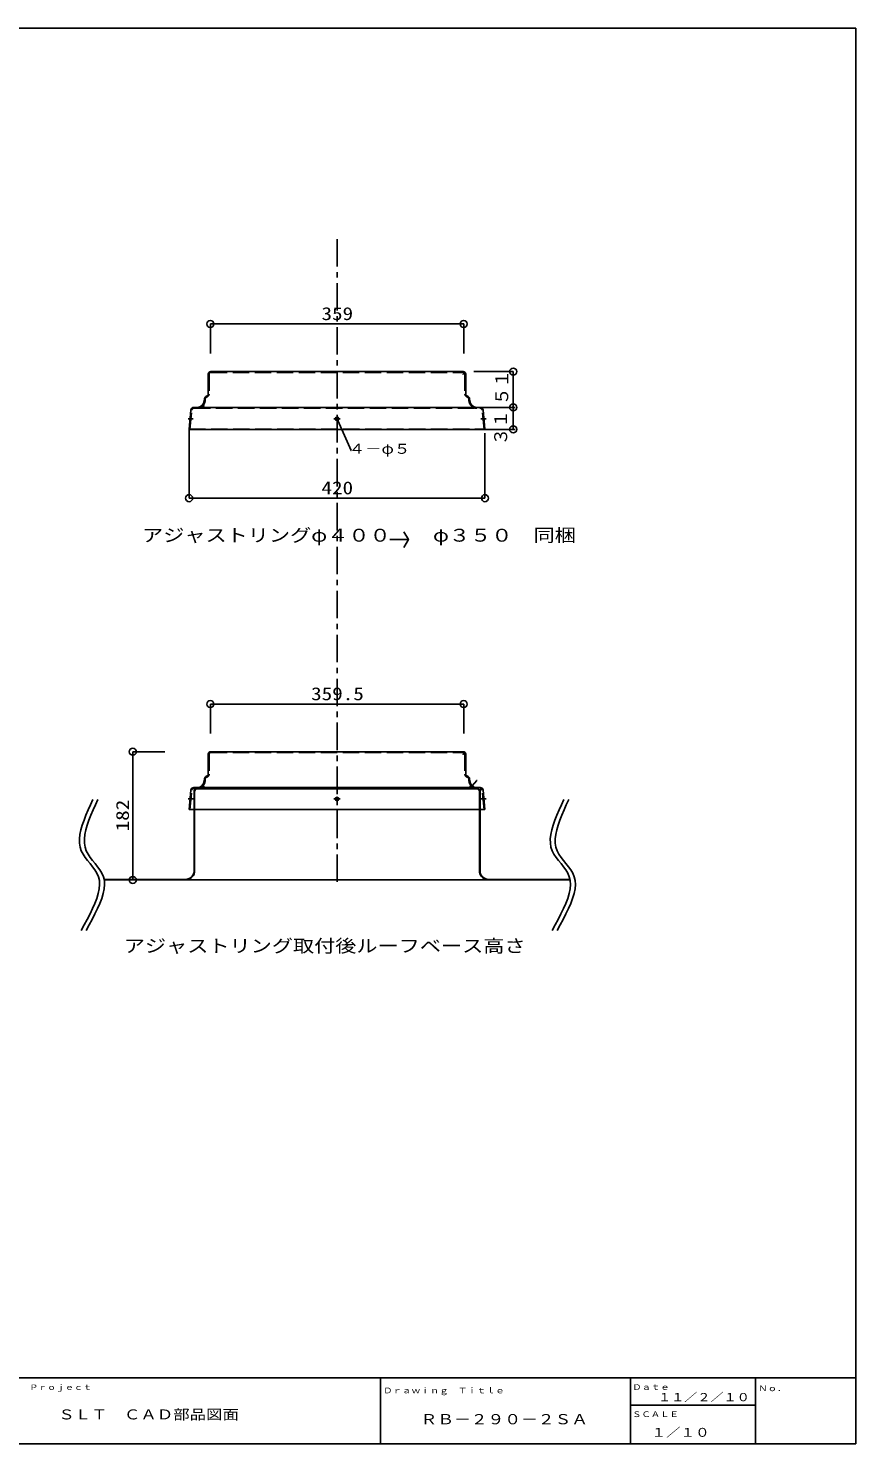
# Model space of a CAD drawing. Units: millimetres at full size. Extents: x -1447 to 1447, y -1005 to 1005.
# Drawn here: x 273 to 1447, y -1005 to 1005 of the extents above; entities that cross this region are included whole.
import ezdxf
from ezdxf.enums import TextEntityAlignment as Align

# ---------------------------------------------------------------- set-up
doc = ezdxf.new("R2010")
doc.units = ezdxf.units.MM
doc.header["$LTSCALE"] = 7.8
doc.linetypes.add('CHAIN1', pattern=[8, 5, -1, 1, -1])
doc.linetypes.add('DASHED3', pattern=[4, 3, -1])
doc.layers.add('0-1___', color=134, linetype='Continuous')
doc.layers.add('F-F', color=134, linetype='Continuous')
doc.styles.add('ＭＳ ゴシック', font='')
doc.styles.get('ＭＳ ゴシック').set_extended_font_data('MS Gothic')

msp = doc.modelspace()

# ---------------------------------------------------------------- linework, layer by layer
at = {"layer": '0-1___', "color": 3}
for p, q in [((-1396.925, -911.252), (1446.625, -911.252)), ((772.125, -911.252), (772.125, -1003.282)), ((1304.625, -911.252), (1304.625, -1003.282))]:
    msp.add_line(p, q, dxfattribs=at)
at = {"layer": '0-1___'}
for p, q in [((1127.125, -911.252), (1127.125, -1003.282)), ((1127.125, -950.167), (1304.625, -950.167))]:
    msp.add_line(p, q, dxfattribs=at)
at = {"layer": '0-1___', "color": 3}
msp.add_lwpolyline([(-1446.625, 1004.65), (1446.625, 1004.65), (1446.625, -1004.65), (-1446.625, -1004.65)], close=True, dxfattribs=at)
msp.add_lwpolyline([(-1446.625, -911.252), (1446.625, -911.252), (1446.625, -1003.282)], dxfattribs=at)
at = {"layer": 'F-F', "color": 7, "linetype": 'CHAIN1'}
msp.add_line((710.645, -207.238), (710.645, 711.481), dxfattribs=at)
at = {"layer": 'F-F', "color": 4}
for p, q in [((530.895, 543.143), (530.895, 584.931)), ((530.895, 584.931), (890.395, 584.931)), ((890.395, 543.143), (890.395, 584.931)), ((960.645, 517.297), (904.857, 517.297)), ((960.645, 517.297), (960.645, 466.497)), ((913.694, 466.497), (963.645, 466.497)), ((960.645, 466.497), (960.645, 435.297)), ((500.754, 435.413), (500.754, 337.624)), ((913.694, 435.297), (963.645, 435.297)), ((920.536, 429.78), (920.536, 337.624)), ((500.754, 337.624), (920.536, 337.624)), ((530.895, 3.535), (530.895, 45.324)), ((530.895, 45.324), (890.395, 45.324)), ((890.395, 3.535), (890.395, 45.324)), ((466.157, -22.311), (420.889, -22.311)), ((420.889, -204.311), (420.889, -22.311)), ((511.522, -74.311), (909.768, -74.311)), ((511.522, -75.039), (909.768, -75.039)), ((489.364, -204.311), (420.889, -204.311)), ((495.256, -204.311), (926.034, -204.311))]:
    msp.add_line(p, q, dxfattribs=at)
at = {"layer": 'F-F'}
for p, q in [((527.895, 513.597), (527.895, 485.297)), ((710.645, 517.297), (531.595, 517.297)), ((710.645, 517.297), (889.695, 517.297)), ((889.695, 513.597), (891.463, 515.365)), ((893.395, 513.597), (893.395, 485.297)), ((500.754, 435.413), (503.416, 462.705)), ((913.694, 466.497), (507.596, 466.497)), ((522.21, 475.526), (522.523, 478.735)), ((899.08, 475.526), (898.767, 478.735)), ((920.536, 435.413), (917.874, 462.705)), ((711.601, 447.986), (711.494, 447.937)), ((711.658, 448.011), (730.645, 405.18)), ((500.754, 435.413), (501.948, 435.297)), ((501.948, 435.297), (710.645, 435.297)), ((710.645, 435.297), (919.342, 435.297)), ((920.536, 435.413), (919.342, 435.297)), ((730.707, 405.18), (730.825, 405.18)), ((811.985, 278.79), (805.485, 267.53)), ((527.895, -26.011), (527.895, -54.311)), ((710.645, -22.311), (531.595, -22.311)), ((710.645, -22.311), (889.695, -22.311)), ((889.695, -26.011), (891.463, -24.243)), ((889.695, -26.011), (891.463, -24.243)), ((893.395, -26.011), (893.395, -54.311)), ((500.754, -104.194), (503.416, -76.903)), ((913.694, -73.111), (507.596, -73.111)), ((507.712, -86.833), (507.712, -78.967)), ((508.423, -95.647), (508.423, -78.967)), ((508.423, -193.446), (508.423, -78.967)), ((511.522, -74.311), (511.522, -75.039)), ((522.21, -64.082), (522.523, -60.872)), ((899.08, -64.082), (898.767, -60.872)), ((909.033, -63.111), (902.314, -70.517)), ((909.033, -63.111), (902.314, -70.517)), ((909.768, -74.311), (909.768, -75.039)), ((912.867, -193.446), (912.867, -78.957)), ((912.867, -95.647), (912.867, -78.967)), ((913.578, -86.833), (913.578, -78.967)), ((913.694, -77.311), (915.709, -75.089)), ((913.694, -77.311), (915.709, -75.089)), ((920.536, -104.194), (917.874, -76.903)), ((507.712, -95.647), (507.712, -86.541)), ((507.712, -193.377), (507.712, -86.541)), ((913.578, -95.647), (913.578, -86.541)), ((913.578, -193.377), (913.578, -86.541)), ((500.754, -104.194), (501.948, -104.311)), ((501.948, -104.311), (710.645, -104.311)), ((710.645, -104.311), (919.342, -104.311)), ((920.536, -104.194), (919.342, -104.311)), ((381.86, -203.6), (495.256, -203.6)), ((381.86, -204.311), (495.256, -204.311)), ((1041.481, -203.6), (926.034, -203.6)), ((1041.481, -204.311), (926.034, -204.311))]:
    msp.add_line(p, q, dxfattribs=at)
at = {"layer": 'F-F', "linetype": 'DASHED3'}
for p, q in [((529.095, 513.597), (529.095, 485.297)), ((531.595, 516.097), (889.695, 516.097)), ((531.895, 517.297), (531.895, 516.097)), ((889.395, 517.297), (889.395, 516.097)), ((892.195, 513.597), (892.195, 485.297)), ((501.948, 435.297), (504.61, 462.588)), ((507.596, 465.297), (913.694, 465.297)), ((523.404, 475.409), (523.717, 478.619)), ((897.885, 475.409), (897.572, 478.619)), ((919.342, 435.297), (916.68, 462.588)), ((503.167, 447.797), (501.962, 447.797)), ((503.655, 452.797), (502.45, 452.797)), ((917.635, 452.797), (918.84, 452.797)), ((918.122, 447.797), (919.328, 447.797)), ((500.754, 435.413), (920.536, 435.413)), ((529.095, -26.011), (529.095, -54.311)), ((531.595, -23.511), (889.695, -23.511)), ((531.895, -22.311), (531.895, -23.511)), ((889.395, -22.311), (889.395, -23.511)), ((892.195, -26.011), (892.195, -54.311)), ((501.948, -104.311), (504.61, -77.02)), ((507.596, -74.311), (913.694, -74.311)), ((523.404, -64.198), (523.717, -60.989)), ((897.885, -64.198), (897.572, -60.989)), ((919.342, -104.311), (916.68, -77.02)), ((503.167, -91.811), (501.962, -91.811)), ((503.655, -86.811), (502.45, -86.811)), ((917.635, -86.811), (918.84, -86.811)), ((918.122, -91.811), (919.328, -91.811)), ((500.754, -104.194), (920.536, -104.194))]:
    msp.add_line(p, q, dxfattribs=at)
at = {"layer": 'F-F', "color": 5}
for p, q in [((521.329, 466.497), (521.572, 468.985)), ((521.329, -73.111), (521.572, -70.623)), ((899.961, -73.111), (899.718, -70.623))]:
    msp.add_line(p, q, dxfattribs=at)
at = {"layer": 'F-F', "color": 5, "linetype": 'CHAIN1'}
for p, q in [((506.411, 450.297), (499.206, 450.297)), ((715.145, 450.297), (706.145, 450.297)), ((914.879, 450.297), (922.084, 450.297)), ((506.411, -89.311), (499.206, -89.311)), ((715.145, -89.311), (706.145, -89.311)), ((914.879, -89.311), (922.084, -89.311))]:
    msp.add_line(p, q, dxfattribs=at)
at = {"layer": 'F-F'}
for points in [[(785.715, 278.79), (811.985, 278.79), (805.485, 290.049)], [(364.137, -90.037), (360.771, -97.49), (357.499, -104.902), (354.415, -112.231), (351.614, -119.434), (349.189, -126.472), (347.234, -133.301), (345.845, -139.881), (345.114, -146.17), (345.136, -152.126), (346.005, -157.707), (347.767, -162.895), (350.272, -167.753), (353.324, -172.369), (356.726, -176.829), (360.279, -181.221), (363.787, -185.631), (367.052, -190.146), (369.877, -194.853), (372.065, -199.838), (373.419, -205.189), (373.79, -210.97), (373.233, -217.159), (371.85, -223.709), (369.745, -230.576), (367.021, -237.714), (363.78, -245.079), (360.127, -252.624), (356.165, -260.305), (351.996, -268.077), (347.724, -275.893)], [(371.225, -90.037), (367.859, -97.49), (364.587, -104.902), (361.503, -112.231), (358.702, -119.434), (356.277, -126.472), (354.322, -133.301), (352.933, -139.881), (352.202, -146.17), (352.224, -152.126), (353.093, -157.707), (354.855, -162.895), (357.36, -167.753), (360.412, -172.369), (363.814, -176.829), (367.367, -181.221), (370.875, -185.631), (374.14, -190.146), (376.965, -194.853), (379.153, -199.838), (380.506, -205.189), (380.878, -210.97), (380.321, -217.159), (378.938, -223.709), (376.833, -230.576), (374.109, -237.714), (370.868, -245.079), (367.215, -252.624), (363.253, -260.305), (359.084, -268.077), (354.812, -275.893)], [(1032.35, -90.037), (1028.984, -97.49), (1025.712, -104.902), (1022.628, -112.231), (1019.827, -119.434), (1017.402, -126.472), (1015.448, -133.301), (1014.058, -139.881), (1013.327, -146.17), (1013.349, -152.126), (1014.218, -157.707), (1015.98, -162.895), (1018.485, -167.753), (1021.538, -172.369), (1024.939, -176.829), (1028.492, -181.221), (1032, -185.631), (1035.265, -190.146), (1038.09, -194.853), (1040.278, -199.838), (1041.632, -205.189), (1042.003, -210.97), (1041.446, -217.159), (1040.063, -223.709), (1037.958, -230.576), (1035.234, -237.714), (1031.994, -245.079), (1028.341, -252.624), (1024.378, -260.305), (1020.209, -268.077), (1015.937, -275.893)], [(1039.379, -90.037), (1036.013, -97.49), (1032.741, -104.902), (1029.657, -112.231), (1026.856, -119.434), (1024.431, -126.472), (1022.476, -133.301), (1021.087, -139.881), (1020.356, -146.17), (1020.378, -152.126), (1021.247, -157.707), (1023.009, -162.895), (1025.514, -167.753), (1028.566, -172.369), (1031.968, -176.829), (1035.521, -181.221), (1039.029, -185.631), (1042.294, -190.146), (1045.119, -194.853), (1047.307, -199.838), (1048.66, -205.189), (1049.032, -210.97), (1048.475, -217.159), (1047.092, -223.709), (1044.987, -230.576), (1042.262, -237.714), (1039.022, -245.079), (1035.369, -252.624), (1031.407, -260.305), (1027.238, -268.077), (1022.966, -275.893)]]:
    msp.add_lwpolyline(points, dxfattribs=at)
at = {"layer": 'F-F', "color": 4}
for centre in [(530.895, 584.931), (890.395, 584.931), (960.645, 517.297), (960.645, 466.497), (960.645, 435.297), (500.754, 337.624), (920.536, 337.624), (530.895, 45.324), (890.395, 45.324), (420.889, -22.311), (420.889, -204.311)]:
    msp.add_circle(centre, 5, dxfattribs=at)
at = {"layer": 'F-F'}
for centre, radius in [((889.695, 513.597), 0.09), ((891.463, 515.365), 0.09), ((710.645, 450.297), 2.5), ((711.658, 448.011), 0.09), ((730.645, 405.18), 0.09), ((889.695, -26.011), 0.09), ((889.695, -26.011), 0.09), ((891.463, -24.243), 0.09), ((891.463, -24.243), 0.09), ((902.314, -70.517), 0.09), ((902.314, -70.517), 0.09), ((909.033, -63.111), 0.09), ((909.033, -63.111), 0.09), ((913.694, -77.311), 0.09), ((913.694, -77.311), 0.09), ((915.709, -75.089), 0.09), ((915.709, -75.089), 0.09), ((710.645, -89.311), 2.5)]:
    msp.add_circle(centre, radius, dxfattribs=at)
at = {"layer": 'F-F', "color": 5}
msp.add_circle((960.645, 466.497), 1, dxfattribs=at)
at = {"layer": 'F-F'}
for centre, radius, start, end in [((531.595, 513.597), 3.7, 90, 180), ((889.695, 513.597), 3.7, 0, 90), ((526.703, 478.328), 4.2, 104.54614, 174.42856), ((524.895, 485.297), 3, 284.54614, 0), ((896.395, 485.297), 3, 180, 255.45386), ((894.587, 478.328), 4.2, 5.57144, 75.45386), ((507.596, 462.297), 4.2, 90, 174.42856), ((512.257, 476.497), 10, 270, 354.42856), ((909.033, 476.497), 10, 185.57144, 270), ((913.694, 462.297), 4.2, 5.57144, 90), ((531.595, -26.011), 3.7, 90, 180), ((889.695, -26.011), 3.7, 0, 90), ((526.703, -61.28), 4.2, 104.54614, 174.42856), ((524.895, -54.311), 3, 284.54614, 0), ((896.395, -54.311), 3, 180, 255.45386), ((894.587, -61.28), 4.2, 5.57144, 75.45386), ((507.596, -77.311), 4.2, 90, 174.42856), ((512.461, -78.967), 4.75, 101.4119, 180), ((512.461, -78.967), 4.039, 103.45634, 180), ((512.257, -63.111), 10, 270, 354.42856), ((909.033, -63.111), 10, 185.57144, 270), ((908.828, -78.967), 4.75, 0, 78.5881), ((908.828, -78.967), 4.039, 0, 76.54366), ((913.694, -77.311), 4.2, 5.57144, 90), ((506.188, -95.647), 1.524, 349.05323, 0), ((506.188, -95.647), 2.235, 349.05323, 0), ((915.102, -95.647), 2.235, 180, 190.94677), ((915.102, -95.647), 1.524, 180, 190.94677), ((495.256, -190.9), 12.7, 270, 349.05323), ((495.256, -190.9), 13.411, 270, 349.05323), ((926.034, -190.9), 13.411, 190.94677, 270), ((926.034, -190.9), 12.7, 190.94677, 270)]:
    msp.add_arc(centre, radius, start, end, dxfattribs=at)
at = {"layer": 'F-F', "linetype": 'DASHED3'}
for centre, radius, start, end in [((531.595, 513.597), 2.5, 90, 180), ((889.695, 513.597), 2.5, 0, 90), ((524.895, 485.297), 4.2, 284.54614, 0), ((896.395, 485.297), 4.2, 180, 255.45386), ((507.596, 462.297), 3, 90, 174.42856), ((512.257, 476.497), 11.2, 270, 354.42856), ((526.703, 478.328), 3, 104.54614, 174.42856), ((894.587, 478.328), 3, 5.57144, 75.45386), ((909.033, 476.497), 11.2, 185.57144, 270), ((913.694, 462.297), 3, 5.57144, 90), ((531.595, -26.011), 2.5, 90, 180), ((889.695, -26.011), 2.5, 0, 90), ((526.703, -61.28), 3, 104.54614, 174.42856), ((524.895, -54.311), 4.2, 284.54614, 0), ((896.395, -54.311), 4.2, 180, 255.45386), ((894.587, -61.28), 3, 5.57144, 75.45386), ((507.596, -77.311), 3, 90, 174.42856), ((512.257, -63.111), 11.2, 270, 354.42856), ((909.033, -63.111), 11.2, 185.57144, 270), ((913.694, -77.311), 3, 5.57144, 90)]:
    msp.add_arc(centre, radius, start, end, dxfattribs=at)

# ---------------------------------------------------------------- texts
at = {"layer": '0-1___', "style": 'ＭＳ ゴシック', "width": 1.2}
for s, height, p in [('４－φ５', 14.23, (727.172, 396.339)), ('アジャストリングφ４００\u3000\u3000φ３５０\u3000同梱', 18.33, (433.997, 270.365)), ('アジャストリング取付後ルーフベース高さ', 18.33, (408.116, -312.611)), ('Ｐｒｏｊｅｃｔ', 7.53, (274.051, -930.648)), ('Ｄａｔｅ', 7.89, (1129.59, -930.648)), ('Ｎｏ．', 7.89, (1308.53, -932.439)), ('Ｄｒａｗｉｎｇ\u3000Ｔｉｔｌｅ', 7.89, (776.187, -935.513)), ('１１／２／１０', 11.36, (1166.191, -947.761)), ('ＳＬＴ\u3000ＣＡＤ部品図面', 14.23, (315.18, -974.482)), ('ＲＢ－２９０－２ＳＡ', 14.52, (829.193, -981.455)), ('ＳＣＡＬＥ', 7.89, (1129.383, -969.238)), ('１／１０', 12.62, (1156.798, -998.644))]:
    msp.add_text(s, height=height, dxfattribs=at).set_placement(p, align=Align.BOTTOM_LEFT)
at = {"layer": 'F-F', "style": 'ＭＳ ゴシック', "width": 1.2}
for s, p in [('359', (688.586, 584.931)), ('420', (688.586, 337.624)), ('359.5', (673.88, 45.324))]:
    msp.add_text(s, height=18.33, dxfattribs=at).set_placement(p, align=Align.BOTTOM_LEFT)
for s, height, rotation, p in [('2.5000', 0.132, 45, (890.418, 514.192)), ('46.8508', 0.132, 293.908, (720.919, 426.898)), ('2.5', 0.132, 45, (890.53, -25.303)), ('2.5', 0.132, 45, (890.53, -25.303)), ('10', 0.132, 47.786, (905.669, -66.953)), ('10', 0.132, 47.786, (905.669, -66.953)), ('3', 0.132, 47.786, (914.733, -76.3)), ('3', 0.132, 47.786, (914.733, -76.3)), ('182', 18.33, 90, (420.889, -135.37))]:
    msp.add_text(s, height=height, rotation=rotation, dxfattribs=at).set_placement(p, align=Align.BOTTOM_LEFT)
at = {"layer": 'F-F', "color": 5, "style": 'ＭＳ ゴシック'}
for s, p in [('５１', (959.145, 469.709)), ('３１', (957.581, 412.531))]:
    msp.add_text(s, height=18.33, rotation=90, dxfattribs=at).set_placement(p, align=Align.BOTTOM_LEFT)

doc.saveas('drawing.dxf')
